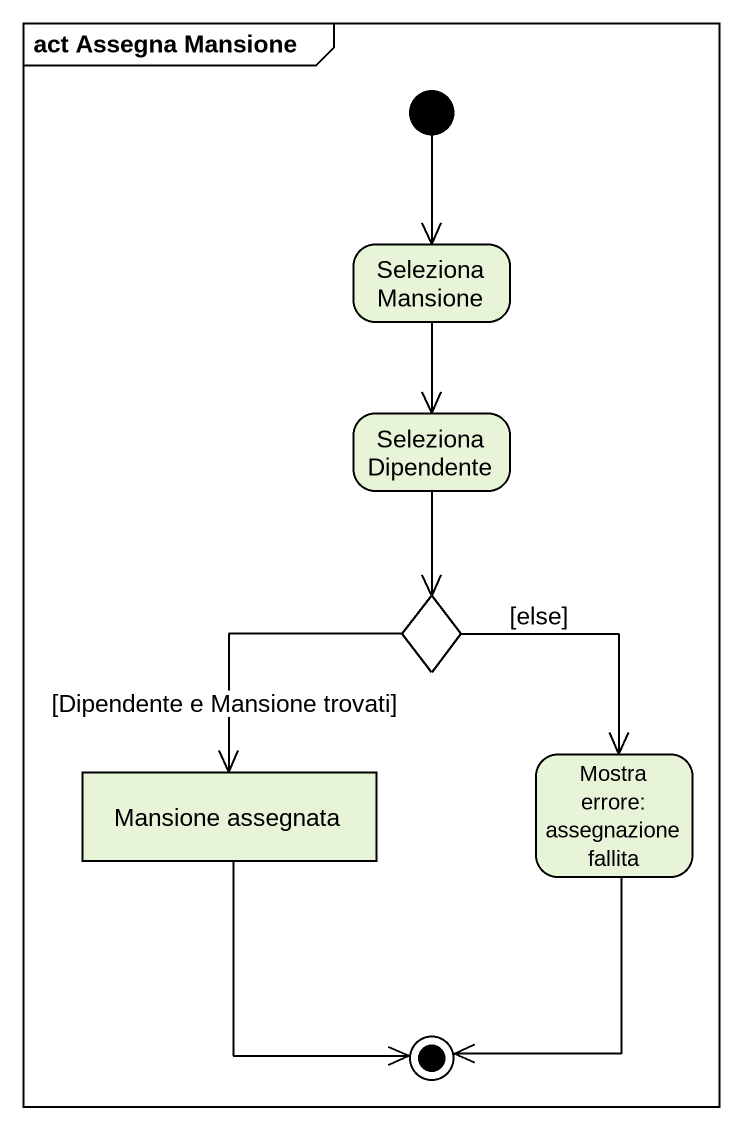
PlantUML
@startuml
mainframe act Assegna Mansione
hide empty description
state "Seleziona Mansione" as Seleziona_Mansione
state "Seleziona Dipendente" as Seleziona_Dipendente
state choice1 <<choice>>
state "Mansione assegnata" as Mansione_assegnata <<object>>
state "Mostra errore: assegnazione fallita" as Mostra_errore_assegnazione
[*] --> Seleziona_Mansione
Seleziona_Mansione --> Seleziona_Dipendente
Seleziona_Dipendente --> choice1
choice1 --> Mansione_assegnata : [Dipendente e Mansione trovati]
choice1 --> Mostra_errore_assegnazione : [else]
Mansione_assegnata --> [*]
Mostra_errore_assegnazione --> [*]
@enduml
